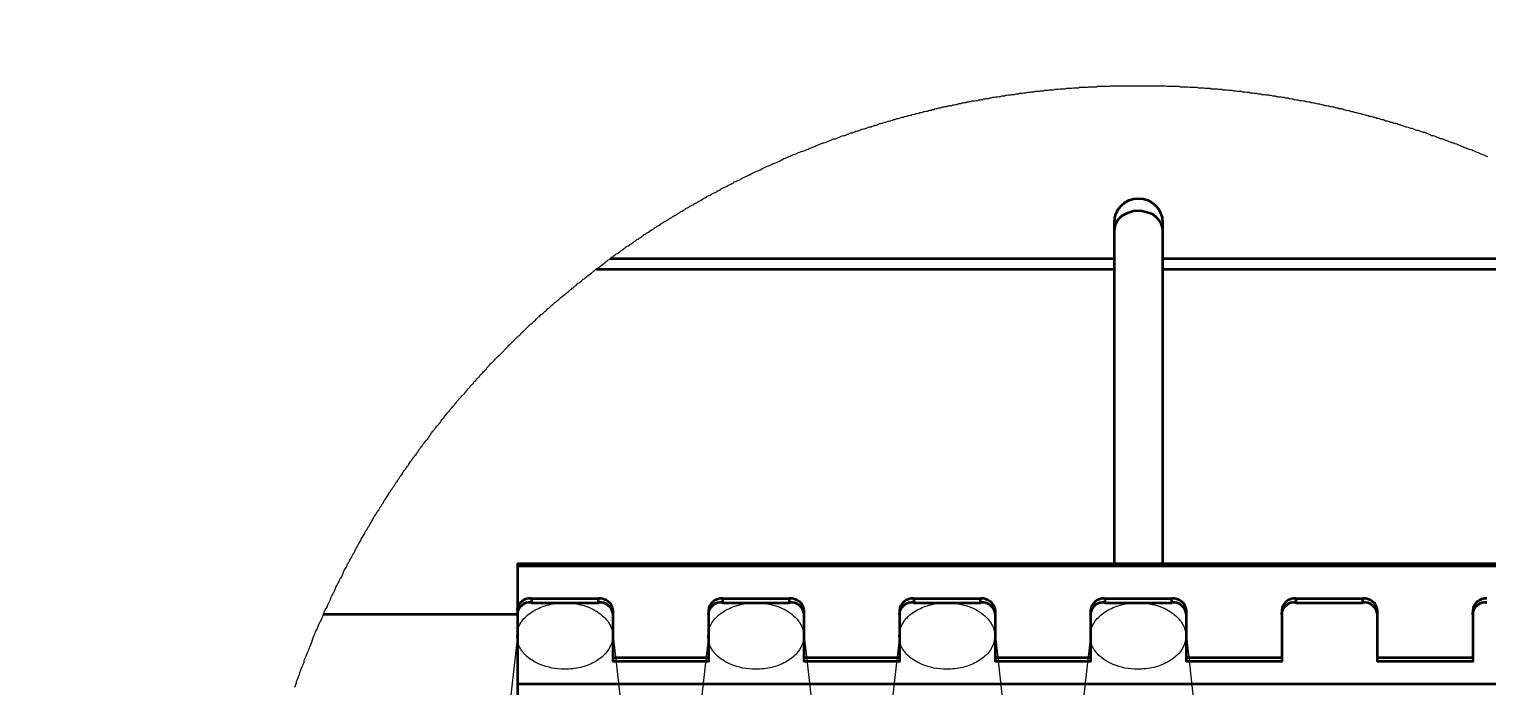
# Model space of a CAD drawing. Header units: feet. Extents: x -354 to 55127, y -297 to 4121.
# Drawn here: x 83.66 to 98.82, y 44.01 to 50.85 of the extents above; entities that cross this region are included whole.
import ezdxf
from ezdxf.enums import TextEntityAlignment as Align

# ---------------------------------------------------------------- set-up
doc = ezdxf.new("R2018")
doc.units = ezdxf.units.FT
doc.header["$MEASUREMENT"] = 0
for name, color, linetype in [('G-ANNO-TEXT', 1, 'Continuous'), ('G-TEXT', 7, 'Continuous'), ('PDF_0', 7, 'Continuous')]:
    doc.layers.add(name, color=color, linetype=linetype)
doc.layers.add('PDF_Fusibles', color=7, linetype='Continuous', true_color=0x636466)
doc.styles.get("Standard").update_dxf_attribs({"font": 'arial.ttf'})

# ---------------------------------------------------------------- blocks, each defined once
blk = doc.blocks.new('sub-title')
at = {"color": 153, "lineweight": 30, "flags": 106}
blk.add_attdef('SUB_TITLE', text='', height=0.1875, dxfattribs=at).set_placement((0, 0.1875), align=Align.MIDDLE_CENTER)

msp = doc.modelspace()

# ---------------------------------------------------------------- linework, layer by layer
at = {"layer": 'PDF_0', "lineweight": 18}
msp.add_lwpolyline([(86.427, 44.002), (86.432, 44.018), (86.438, 44.029), (86.443, 44.045), (86.443, 44.055), (86.448, 44.071), (86.459, 44.092), (86.464, 44.108), (86.469, 44.118), (86.475, 44.134), (86.48, 44.145), (86.48, 44.155), (86.485, 44.171), (86.49, 44.182), (86.496, 44.197), (86.501, 44.208), (86.506, 44.224), (86.517, 44.245), (86.522, 44.261), (86.522, 44.271), (86.527, 44.287), (86.538, 44.308), (86.543, 44.324), (86.548, 44.334), (86.554, 44.35), (86.564, 44.371), (86.569, 44.387), (86.575, 44.398), (86.58, 44.414), (86.591, 44.435), (86.596, 44.45), (86.601, 44.461), (86.606, 44.477), (86.606, 44.487), (86.612, 44.498), (86.617, 44.514), (86.622, 44.524), (86.627, 44.54), (86.638, 44.561), (86.643, 44.577), (86.654, 44.598), (86.664, 44.624), (86.67, 44.635), (86.675, 44.651), (86.68, 44.661), (86.685, 44.677), (86.696, 44.688), (86.701, 44.698), (86.707, 44.714), (86.717, 44.735), (86.722, 44.751), (86.728, 44.761), (86.728, 44.767), (86.733, 44.783), (86.743, 44.804), (86.759, 44.83), (86.765, 44.84), (86.77, 44.856), (86.78, 44.877), (86.786, 44.893), (86.796, 44.914), (86.801, 44.93), (86.812, 44.951), (86.822, 44.967), (86.833, 44.988), (86.838, 45.004), (86.849, 45.025), (86.854, 45.041), (86.865, 45.062), (86.875, 45.078), (86.886, 45.099), (86.891, 45.115), (86.902, 45.136), (86.912, 45.146), (86.917, 45.162), (86.928, 45.183), (86.933, 45.199), (86.944, 45.22), (86.96, 45.246), (86.97, 45.267), (86.975, 45.283), (86.986, 45.294), (86.996, 45.315), (87.002, 45.331), (87.007, 45.341), (87.018, 45.352), (87.023, 45.368), (87.033, 45.389), (87.044, 45.399), (87.049, 45.415), (87.065, 45.447), (87.075, 45.462), (87.091, 45.494), (87.102, 45.51), (87.118, 45.542), (87.128, 45.557), (87.139, 45.578), (87.149, 45.589), (87.155, 45.605), (87.165, 45.626), (87.176, 45.636), (87.181, 45.652), (87.186, 45.663), (87.197, 45.673), (87.207, 45.694), (87.218, 45.71), (87.234, 45.742), (87.244, 45.758), (87.255, 45.779), (87.271, 45.8), (87.276, 45.816), (87.286, 45.826), (87.292, 45.837), (87.302, 45.847), (87.307, 45.858), (87.313, 45.874), (87.323, 45.884), (87.334, 45.905), (87.344, 45.916), (87.35, 45.926), (87.355, 45.942), (87.365, 45.953), (87.371, 45.963), (87.381, 45.974), (87.392, 45.995), (87.402, 46.011), (87.408, 46.021), (87.418, 46.032), (87.429, 46.053), (87.439, 46.063), (87.444, 46.079), (87.455, 46.09), (87.466, 46.111), (87.476, 46.121), (87.481, 46.132), (87.492, 46.142), (87.497, 46.158), (87.508, 46.169), (87.518, 46.19), (87.529, 46.2), (87.534, 46.211), (87.545, 46.221), (87.55, 46.237), (87.56, 46.248), (87.566, 46.258), (87.576, 46.269), (87.581, 46.279), (87.592, 46.29), (87.597, 46.301), (87.608, 46.311), (87.613, 46.322), (87.624, 46.337), (87.629, 46.348), (87.639, 46.359), (87.645, 46.369), (87.655, 46.38), (87.661, 46.39), (87.671, 46.401), (87.676, 46.411), (87.687, 46.422), (87.692, 46.432), (87.703, 46.443), (87.708, 46.459), (87.719, 46.469), (87.724, 46.48), (87.734, 46.49), (87.74, 46.501), (87.75, 46.511), (87.755, 46.522), (87.766, 46.532), (87.771, 46.543), (87.782, 46.554), (87.787, 46.564), (87.808, 46.585), (87.813, 46.596), (87.824, 46.606), (87.829, 46.622), (87.84, 46.633), (87.845, 46.643), (87.856, 46.654), (87.861, 46.664), (87.882, 46.685), (87.887, 46.696), (87.898, 46.706), (87.903, 46.717), (87.924, 46.738), (87.929, 46.749), (87.94, 46.759), (87.945, 46.77), (87.966, 46.791), (87.972, 46.801), (87.982, 46.812), (87.987, 46.822), (88.008, 46.843), (88.014, 46.854), (88.035, 46.875), (88.04, 46.886), (88.061, 46.907), (88.066, 46.917), (88.087, 46.938), (88.093, 46.949), (88.103, 46.959), (88.109, 46.97), (88.13, 46.991), (88.135, 47.002), (88.156, 47.023), (88.161, 47.033), (88.172, 47.038), (88.193, 47.06), (88.198, 47.07), (88.219, 47.091), (88.225, 47.102), (88.246, 47.123), (88.251, 47.133), (88.283, 47.165), (88.288, 47.176), (88.298, 47.186), (88.309, 47.191), (88.314, 47.202), (88.346, 47.233), (88.351, 47.244), (88.383, 47.276), (88.388, 47.286), (88.398, 47.291), (88.42, 47.313), (88.425, 47.323), (88.456, 47.355), (88.462, 47.365), (88.472, 47.376), (88.483, 47.381), (88.504, 47.402), (88.509, 47.413), (88.541, 47.444), (88.551, 47.45), (88.557, 47.46), (88.646, 47.55), (88.651, 47.56), (88.662, 47.566), (88.752, 47.655), (88.762, 47.66), (88.773, 47.671), (88.778, 47.682), (88.789, 47.692), (88.799, 47.697), (88.878, 47.776), (88.889, 47.782), (88.92, 47.813), (88.931, 47.819), (88.936, 47.829), (88.957, 47.85), (88.968, 47.855), (88.989, 47.877), (88.999, 47.882), (89.031, 47.913), (89.042, 47.919), (89.052, 47.929), (89.057, 47.94), (89.068, 47.945), (89.1, 47.977), (89.11, 47.982), (89.131, 48.003), (89.142, 48.008), (89.163, 48.029), (89.173, 48.035), (89.194, 48.056), (89.205, 48.061), (89.226, 48.082), (89.237, 48.087), (89.258, 48.108), (89.268, 48.114), (89.289, 48.135), (89.3, 48.14), (89.31, 48.151), (89.321, 48.156), (89.342, 48.177), (89.353, 48.182), (89.363, 48.193), (89.368, 48.203), (89.384, 48.209), (89.395, 48.219), (89.405, 48.224), (89.426, 48.245), (89.437, 48.251), (89.447, 48.261), (89.458, 48.267), (89.479, 48.288), (89.49, 48.293), (89.5, 48.303), (89.511, 48.309), (89.532, 48.33), (89.542, 48.335), (89.553, 48.346), (89.563, 48.351), (89.563, 48.356), (89.574, 48.361), (89.59, 48.372), (89.6, 48.377), (89.611, 48.388), (89.621, 48.393), (89.642, 48.414), (89.653, 48.419), (89.663, 48.43), (89.674, 48.435), (89.685, 48.446), (89.695, 48.451), (89.706, 48.462), (89.716, 48.467), (89.727, 48.477), (89.737, 48.483), (89.748, 48.493), (89.758, 48.498), (89.769, 48.509), (89.785, 48.514), (89.795, 48.525), (89.806, 48.53), (89.816, 48.541), (89.827, 48.546), (89.837, 48.556), (89.848, 48.562), (89.859, 48.572), (89.869, 48.578), (89.88, 48.588), (89.895, 48.593), (89.906, 48.599), (89.916, 48.609), (89.927, 48.614), (89.938, 48.625), (89.948, 48.63), (89.959, 48.641), (89.969, 48.646), (89.985, 48.657), (89.996, 48.662), (90.006, 48.672), (90.027, 48.683), (90.038, 48.694), (90.048, 48.699), (90.059, 48.709), (90.075, 48.715), (90.085, 48.725), (90.106, 48.736), (90.117, 48.746), (90.127, 48.751), (90.143, 48.762), (90.164, 48.773), (90.175, 48.783), (90.185, 48.788), (90.196, 48.799), (90.212, 48.804), (90.222, 48.809), (90.233, 48.82), (90.243, 48.825), (90.254, 48.836), (90.264, 48.841), (90.28, 48.846), (90.291, 48.857), (90.312, 48.867), (90.322, 48.878), (90.338, 48.883), (90.349, 48.889), (90.359, 48.899), (90.38, 48.91), (90.396, 48.92), (90.417, 48.931), (90.428, 48.941), (90.438, 48.947), (90.454, 48.952), (90.465, 48.962), (90.486, 48.973), (90.496, 48.983), (90.512, 48.989), (90.523, 48.994), (90.533, 49.005), (90.544, 49.01), (90.56, 49.015), (90.57, 49.02), (90.581, 49.031), (90.591, 49.036), (90.607, 49.041), (90.618, 49.052), (90.639, 49.062), (90.654, 49.068), (90.665, 49.078), (90.697, 49.094), (90.712, 49.105), (90.733, 49.115), (90.749, 49.12), (90.76, 49.131), (90.781, 49.142), (90.797, 49.147), (90.807, 49.152), (90.818, 49.163), (90.828, 49.168), (90.844, 49.173), (90.855, 49.178), (90.865, 49.189), (90.876, 49.194), (90.892, 49.2), (90.913, 49.21), (90.929, 49.221), (90.96, 49.236), (90.976, 49.242), (90.986, 49.247), (90.997, 49.258), (91.013, 49.263), (91.034, 49.273), (91.05, 49.279), (91.06, 49.284), (91.071, 49.294), (91.087, 49.3), (91.118, 49.315), (91.134, 49.321), (91.155, 49.331), (91.171, 49.342), (91.192, 49.352), (91.208, 49.358), (91.229, 49.368), (91.245, 49.373), (91.266, 49.384), (91.282, 49.395), (91.303, 49.405), (91.319, 49.41), (91.34, 49.421), (91.355, 49.426), (91.377, 49.437), (91.392, 49.442), (91.413, 49.453), (91.429, 49.458), (91.45, 49.468), (91.466, 49.474), (91.477, 49.479), (91.492, 49.489), (91.514, 49.5), (91.529, 49.505), (91.55, 49.516), (91.566, 49.521), (91.577, 49.526), (91.593, 49.532), (91.614, 49.542), (91.63, 49.547), (91.651, 49.558), (91.666, 49.563), (91.677, 49.568), (91.693, 49.574), (91.703, 49.579), (91.714, 49.579), (91.73, 49.584), (91.751, 49.595), (91.767, 49.6), (91.777, 49.605), (91.793, 49.611), (91.814, 49.621), (91.83, 49.626), (91.84, 49.632), (91.856, 49.637), (91.877, 49.648), (91.893, 49.653), (91.904, 49.658), (91.919, 49.663), (91.93, 49.663), (91.946, 49.669), (91.967, 49.679), (91.983, 49.684), (91.993, 49.69), (92.009, 49.695), (92.03, 49.706), (92.046, 49.706), (92.056, 49.711), (92.072, 49.716), (92.083, 49.721), (92.099, 49.727), (92.12, 49.737), (92.136, 49.742), (92.146, 49.742), (92.162, 49.748), (92.172, 49.753), (92.188, 49.758), (92.209, 49.769), (92.225, 49.769), (92.236, 49.774), (92.251, 49.779), (92.262, 49.785), (92.278, 49.79), (92.288, 49.79), (92.304, 49.795), (92.325, 49.806), (92.341, 49.811), (92.352, 49.811), (92.367, 49.816), (92.378, 49.821), (92.394, 49.827), (92.404, 49.832), (92.42, 49.832), (92.431, 49.837), (92.447, 49.843), (92.457, 49.848), (92.468, 49.848), (92.483, 49.853), (92.494, 49.858), (92.51, 49.864), (92.52, 49.864), (92.536, 49.869), (92.547, 49.874), (92.562, 49.879), (92.573, 49.879), (92.589, 49.885), (92.599, 49.89), (92.615, 49.895), (92.626, 49.895), (92.642, 49.901), (92.652, 49.906), (92.668, 49.906), (92.689, 49.916), (92.705, 49.916), (92.715, 49.922), (92.731, 49.927), (92.742, 49.932), (92.758, 49.932), (92.768, 49.937), (92.784, 49.943), (92.794, 49.943), (92.81, 49.948), (92.821, 49.953), (92.837, 49.953), (92.847, 49.959), (92.863, 49.964), (92.873, 49.964), (92.889, 49.969), (92.9, 49.969), (92.916, 49.974), (92.926, 49.98), (92.942, 49.98), (92.953, 49.985), (92.968, 49.99), (92.979, 49.99), (92.995, 49.995), (93.005, 49.995), (93.021, 50.001), (93.032, 50.006), (93.047, 50.006), (93.058, 50.011), (93.074, 50.011), (93.084, 50.017), (93.1, 50.022), (93.111, 50.022), (93.126, 50.027), (93.137, 50.027), (93.153, 50.032), (93.163, 50.038), (93.179, 50.038), (93.19, 50.043), (93.206, 50.043), (93.216, 50.048), (93.232, 50.048), (93.242, 50.053), (93.258, 50.053), (93.274, 50.059), (93.285, 50.059), (93.3, 50.064), (93.311, 50.064), (93.327, 50.069), (93.337, 50.074), (93.353, 50.074), (93.364, 50.08), (93.379, 50.08), (93.39, 50.085), (93.406, 50.085), (93.416, 50.09), (93.432, 50.09), (93.443, 50.096), (93.459, 50.096), (93.469, 50.101), (93.495, 50.101), (93.511, 50.106), (93.527, 50.106), (93.538, 50.111), (93.553, 50.111), (93.564, 50.117), (93.58, 50.117), (93.59, 50.122), (93.606, 50.122), (93.617, 50.127), (93.643, 50.127), (93.659, 50.132), (93.669, 50.132), (93.685, 50.138), (93.701, 50.138), (93.712, 50.143), (93.738, 50.143), (93.754, 50.148), (93.764, 50.148), (93.78, 50.154), (93.806, 50.154), (93.817, 50.159), (93.833, 50.159), (93.849, 50.164), (93.875, 50.164), (93.885, 50.169), (93.912, 50.169), (93.928, 50.175), (93.954, 50.175), (93.965, 50.18), (93.996, 50.18), (94.007, 50.185), (94.033, 50.185), (94.049, 50.19), (94.075, 50.19), (94.086, 50.196), (94.117, 50.196), (94.128, 50.201), (94.17, 50.201), (94.181, 50.206), (94.212, 50.206), (94.223, 50.212), (94.265, 50.212), (94.276, 50.217), (94.318, 50.217), (94.333, 50.222), (94.37, 50.222), (94.386, 50.227), (94.439, 50.227), (94.455, 50.233), (94.507, 50.233), (94.523, 50.238), (94.576, 50.238), (94.586, 50.243), (94.671, 50.243), (94.681, 50.248), (94.766, 50.248), (94.776, 50.254), (94.903, 50.254), (94.913, 50.259), (95.483, 50.259), (95.498, 50.254), (95.62, 50.254), (95.635, 50.248), (95.714, 50.248), (95.73, 50.243), (95.809, 50.243), (95.825, 50.238), (95.878, 50.238), (95.894, 50.233), (95.946, 50.233), (95.957, 50.227), (96.015, 50.227), (96.025, 50.222), (96.068, 50.222), (96.078, 50.217), (96.12, 50.217), (96.136, 50.212), (96.173, 50.212), (96.189, 50.206), (96.215, 50.206), (96.231, 50.201), (96.268, 50.201), (96.284, 50.196), (96.31, 50.196), (96.326, 50.19), (96.352, 50.19), (96.363, 50.185), (96.389, 50.185), (96.405, 50.18), (96.431, 50.18), (96.447, 50.175), (96.473, 50.175), (96.484, 50.169), (96.51, 50.169), (96.526, 50.164), (96.553, 50.164), (96.563, 50.159), (96.579, 50.159), (96.595, 50.154), (96.621, 50.154), (96.632, 50.148), (96.647, 50.148), (96.658, 50.143), (96.684, 50.143), (96.7, 50.138), (96.711, 50.138), (96.726, 50.132), (96.753, 50.132), (96.769, 50.127), (96.779, 50.127), (96.795, 50.122), (96.806, 50.122), (96.821, 50.117), (96.832, 50.117), (96.848, 50.111), (96.858, 50.111), (96.874, 50.106), (96.9, 50.106), (96.916, 50.101), (96.927, 50.101), (96.943, 50.096), (96.953, 50.096), (96.969, 50.09), (96.979, 50.09), (96.995, 50.085), (97.006, 50.085), (97.022, 50.08), (97.032, 50.08), (97.048, 50.074), (97.059, 50.074), (97.074, 50.069), (97.085, 50.069), (97.101, 50.064), (97.111, 50.064), (97.127, 50.059), (97.138, 50.053), (97.153, 50.053), (97.169, 50.048), (97.18, 50.048), (97.196, 50.043), (97.206, 50.043), (97.222, 50.038), (97.232, 50.038), (97.248, 50.032), (97.259, 50.027), (97.275, 50.027), (97.285, 50.022), (97.301, 50.022), (97.312, 50.017), (97.327, 50.017), (97.338, 50.011), (97.354, 50.006), (97.364, 50.006), (97.38, 50.001), (97.391, 50.001), (97.406, 49.995), (97.417, 49.99), (97.433, 49.99), (97.443, 49.985), (97.459, 49.98), (97.47, 49.98), (97.485, 49.974), (97.496, 49.974), (97.512, 49.969), (97.522, 49.964), (97.538, 49.964), (97.549, 49.959), (97.565, 49.953), (97.575, 49.953), (97.591, 49.948), (97.601, 49.943), (97.617, 49.943), (97.628, 49.937), (97.644, 49.932), (97.654, 49.932), (97.67, 49.927), (97.681, 49.922), (97.696, 49.922), (97.717, 49.911), (97.733, 49.906), (97.744, 49.906), (97.76, 49.901), (97.77, 49.895), (97.786, 49.895), (97.796, 49.89), (97.812, 49.885), (97.823, 49.879), (97.839, 49.879), (97.849, 49.874), (97.865, 49.869), (97.876, 49.869), (97.891, 49.864), (97.902, 49.858), (97.918, 49.853), (97.928, 49.853), (97.939, 49.848), (97.955, 49.843), (97.965, 49.837), (97.981, 49.832), (97.991, 49.832), (98.007, 49.827), (98.018, 49.821), (98.034, 49.816), (98.044, 49.816), (98.06, 49.811), (98.081, 49.8), (98.097, 49.795), (98.107, 49.795), (98.123, 49.79), (98.134, 49.785), (98.15, 49.779), (98.16, 49.774), (98.176, 49.774), (98.197, 49.764), (98.213, 49.758), (98.223, 49.753), (98.239, 49.748), (98.25, 49.742), (98.266, 49.742), (98.276, 49.737), (98.292, 49.732), (98.313, 49.721), (98.329, 49.716), (98.339, 49.711), (98.355, 49.711), (98.376, 49.7), (98.392, 49.695), (98.403, 49.69), (98.418, 49.684), (98.429, 49.679), (98.445, 49.674), (98.455, 49.669), (98.466, 49.669), (98.482, 49.663), (98.492, 49.658), (98.508, 49.653), (98.529, 49.642), (98.545, 49.637), (98.555, 49.632), (98.571, 49.626), (98.592, 49.616), (98.608, 49.611), (98.619, 49.605), (98.635, 49.6), (98.645, 49.6), (98.656, 49.595), (98.671, 49.59), (98.682, 49.584), (98.698, 49.579), (98.719, 49.568), (98.735, 49.563), (98.756, 49.553), (98.772, 49.547), (98.782, 49.542), (98.798, 49.537), (98.819, 49.526), (98.835, 49.521)], dxfattribs=at)
at = {"layer": 'PDF_0', "lineweight": 35}
for points in [[(94.95, 45.283), (94.95, 48.836, -0.998881), (95.451, 48.836), (95.451, 45.283)], [(98.824, 35.211), (99.52, 35.211, 0.408273), (99.673, 35.332), (99.673, 35.822), (100.664, 35.822), (100.664, 35.332, 0.408273), (100.817, 35.211), (101.507, 35.211, 0.408273), (101.66, 35.332), (101.66, 45.283), (88.741, 45.283), (88.741, 35.332, 0.408273), (88.889, 35.211), (89.584, 35.211, 0.408273), (89.737, 35.332), (89.737, 35.822), (90.728, 35.822), (90.728, 35.332, 0.408888), (90.876, 35.211), (91.572, 35.211, 0.40886), (91.724, 35.335)], [(90.875, 44.924, 0.408888), (90.728, 44.798), (90.728, 44.266), (89.737, 44.266), (89.737, 44.798, 0.408273), (89.585, 44.924)], [(92.862, 44.924, 0.408273), (92.715, 44.798), (92.715, 44.266), (91.724, 44.266), (91.724, 44.798, 0.408888), (91.572, 44.924)], [(94.849, 44.924, 0.408888), (94.702, 44.798), (94.702, 44.266), (93.712, 44.266), (93.712, 44.798, 0.408273), (93.559, 44.924)], [(96.836, 44.924, 0.408273), (96.69, 44.798), (96.69, 44.266), (95.699, 44.266), (95.699, 44.798, 0.408273), (95.547, 44.924)], [(98.824, 44.924, 0.408496), (98.677, 44.798), (98.677, 44.266), (97.686, 44.266), (97.686, 44.798, 0.408273), (97.534, 44.924)]]:
    msp.add_lwpolyline(points, format="xyb", dxfattribs=at)
at = {"layer": 'PDF_0', "color": 8, "lineweight": 35, "true_color": 0x7f7f7f}
for points in [[(94.95, 48.757), (94.961, 48.815), (94.987, 48.862), (95.029, 48.904), (95.087, 48.936), (95.15, 48.957), (95.219, 48.962), (95.282, 48.947), (95.346, 48.925), (95.393, 48.883), (95.43, 48.836), (95.446, 48.783), (95.451, 48.757)], [(89.563, 48.351), (94.95, 48.351)], [(95.451, 48.351), (100.838, 48.351)], [(86.728, 44.761), (88.741, 44.761)]]:
    msp.add_lwpolyline(points, dxfattribs=at)
at = {"layer": 'PDF_0', "lineweight": 35}
for points in [[(89.706, 48.462), (94.95, 48.462)], [(95.451, 48.462), (100.695, 48.462)], [(88.741, 45.262), (101.66, 45.262)], [(89.737, 44.308), (90.728, 44.308)], [(91.724, 44.308), (92.715, 44.308)], [(93.712, 44.308), (94.702, 44.308)], [(95.699, 44.308), (96.69, 44.308)], [(97.686, 44.308), (98.677, 44.308)], [(88.741, 44.034), (101.66, 44.034)]]:
    msp.add_lwpolyline(points, dxfattribs=at)
for points in [[(89.584, 44.92), (88.889, 44.92), (88.889, 44.877), (89.584, 44.877)], [(91.572, 44.92), (90.876, 44.92), (90.876, 44.877), (91.572, 44.877)], [(93.559, 44.92), (92.863, 44.92), (92.863, 44.877), (93.559, 44.877)], [(95.546, 44.92), (94.85, 44.92), (94.85, 44.877), (95.546, 44.877)], [(97.533, 44.92), (96.837, 44.92), (96.837, 44.877), (97.533, 44.877)]]:
    msp.add_lwpolyline(points, close=True, dxfattribs=at)
for centre, start, end in [((88.875, 44.785), 84.9024, 173.7378), ((88.875, 44.743), 84.9024, 173.7378), ((89.598, 44.743), 6.2622, 95.0976), ((90.863, 44.743), 84.8419, 173.7982), ((91.585, 44.743), 6.1853, 95.1416), ((92.85, 44.743), 84.9024, 173.7378), ((93.572, 44.743), 6.2622, 95.0976), ((94.837, 44.743), 84.8419, 173.7982), ((95.559, 44.743), 6.2622, 95.0976), ((96.824, 44.743), 84.9024, 173.7378), ((97.546, 44.743), 6.2622, 95.0976), ((98.811, 44.743), 84.8804, 173.7597)]:
    msp.add_arc(centre, 0.14, start, end, dxfattribs=at)
at = {"layer": 'PDF_Fusibles', "color": 7, "lineweight": 5}
for points in [[(88.741, 44.53), (88.662, 43.828)], [(89.737, 44.53), (89.816, 43.828)], [(90.728, 44.53), (90.649, 43.828)], [(91.724, 44.53), (91.803, 43.828)], [(92.715, 44.53), (92.636, 43.828)], [(93.712, 44.53), (93.791, 43.828)], [(94.702, 44.53), (94.623, 43.828)], [(95.699, 44.53), (95.778, 43.828)]]:
    msp.add_lwpolyline(points, dxfattribs=at)
for points, knots in [([(88.736, 44.532), (88.736, 44.564), (88.742, 44.594), (88.767, 44.657), (88.786, 44.687), (88.842, 44.75), (88.882, 44.78), (88.97, 44.828), (89.018, 44.846), (89.122, 44.871), (89.178, 44.877), (89.234, 44.877)], [0, 0, 0, 0, 0.303791, 0.303791, 0.645968, 0.645968, 1.113548, 1.113548, 1.599817, 1.599817, 2.132749, 2.132749, 2.132749, 2.132749]), ([(89.234, 44.877), (89.328, 44.877), (89.416, 44.859), (89.551, 44.803), (89.603, 44.769), (89.67, 44.703), (89.693, 44.672), (89.716, 44.621), (89.722, 44.604), (89.73, 44.568), (89.732, 44.55), (89.732, 44.532)], [0, 0, 0, 0, 0.903183, 0.903183, 1.628517, 1.628517, 2.116477, 2.116477, 2.349539, 2.349539, 2.583162, 2.583162, 2.583162, 2.583162]), ([(90.723, 44.532), (90.723, 44.564), (90.729, 44.594), (90.754, 44.657), (90.773, 44.687), (90.829, 44.75), (90.869, 44.78), (90.957, 44.828), (91.005, 44.846), (91.109, 44.871), (91.165, 44.877), (91.221, 44.877)], [0, 0, 0, 0, 0.303791, 0.303791, 0.645968, 0.645968, 1.113548, 1.113548, 1.599817, 1.599817, 2.132749, 2.132749, 2.132749, 2.132749]), ([(91.221, 44.877), (91.315, 44.877), (91.403, 44.859), (91.538, 44.803), (91.59, 44.769), (91.657, 44.703), (91.68, 44.672), (91.703, 44.621), (91.709, 44.604), (91.717, 44.568), (91.719, 44.55), (91.719, 44.532)], [0, 0, 0, 0, 0.903183, 0.903183, 1.628517, 1.628517, 2.116477, 2.116477, 2.349539, 2.349539, 2.583162, 2.583162, 2.583162, 2.583162]), ([(92.71, 44.532), (92.71, 44.564), (92.716, 44.594), (92.741, 44.657), (92.761, 44.687), (92.817, 44.75), (92.857, 44.78), (92.944, 44.828), (92.992, 44.846), (93.096, 44.871), (93.152, 44.877), (93.208, 44.877)], [0, 0, 0, 0, 0.303791, 0.303791, 0.645968, 0.645968, 1.113548, 1.113548, 1.599817, 1.599817, 2.132749, 2.132749, 2.132749, 2.132749]), ([(93.208, 44.877), (93.302, 44.877), (93.39, 44.859), (93.525, 44.803), (93.577, 44.769), (93.644, 44.703), (93.667, 44.672), (93.69, 44.621), (93.696, 44.604), (93.704, 44.568), (93.706, 44.55), (93.706, 44.532)], [0, 0, 0, 0, 0.903183, 0.903183, 1.628517, 1.628517, 2.116477, 2.116477, 2.349539, 2.349539, 2.583162, 2.583162, 2.583162, 2.583162]), ([(94.697, 44.532), (94.697, 44.564), (94.703, 44.594), (94.728, 44.657), (94.748, 44.687), (94.804, 44.75), (94.844, 44.78), (94.931, 44.828), (94.98, 44.846), (95.083, 44.871), (95.139, 44.877), (95.195, 44.877)], [0, 0, 0, 0, 0.303791, 0.303791, 0.645968, 0.645968, 1.113548, 1.113548, 1.599817, 1.599817, 2.132749, 2.132749, 2.132749, 2.132749]), ([(95.195, 44.877), (95.289, 44.877), (95.377, 44.859), (95.512, 44.803), (95.564, 44.769), (95.631, 44.703), (95.654, 44.672), (95.677, 44.621), (95.683, 44.604), (95.691, 44.568), (95.693, 44.55), (95.693, 44.532)], [0, 0, 0, 0, 0.903183, 0.903183, 1.628517, 1.628517, 2.116477, 2.116477, 2.349539, 2.349539, 2.583162, 2.583162, 2.583162, 2.583162]), ([(89.234, 44.187), (89.14, 44.187), (89.052, 44.205), (88.917, 44.261), (88.865, 44.295), (88.798, 44.362), (88.775, 44.393), (88.752, 44.443), (88.746, 44.461), (88.738, 44.496), (88.736, 44.514), (88.736, 44.532)], [0, 0, 0, 0, 0.903183, 0.903183, 1.628517, 1.628517, 2.116477, 2.116477, 2.349539, 2.349539, 2.583162, 2.583162, 2.583162, 2.583162]), ([(89.732, 44.532), (89.732, 44.501), (89.726, 44.47), (89.701, 44.407), (89.682, 44.377), (89.625, 44.315), (89.586, 44.285), (89.498, 44.237), (89.45, 44.219), (89.346, 44.193), (89.29, 44.187), (89.234, 44.187)], [0, 0, 0, 0, 0.303791, 0.303791, 0.645968, 0.645968, 1.113548, 1.113548, 1.599817, 1.599817, 2.132749, 2.132749, 2.132749, 2.132749]), ([(91.221, 44.187), (91.127, 44.187), (91.039, 44.205), (90.904, 44.261), (90.852, 44.295), (90.785, 44.362), (90.762, 44.393), (90.739, 44.443), (90.733, 44.461), (90.725, 44.496), (90.723, 44.514), (90.723, 44.532)], [0, 0, 0, 0, 0.903183, 0.903183, 1.628517, 1.628517, 2.116477, 2.116477, 2.349539, 2.349539, 2.583162, 2.583162, 2.583162, 2.583162]), ([(91.719, 44.532), (91.719, 44.501), (91.713, 44.47), (91.688, 44.407), (91.669, 44.377), (91.613, 44.315), (91.573, 44.285), (91.485, 44.237), (91.437, 44.219), (91.333, 44.193), (91.277, 44.187), (91.221, 44.187)], [0, 0, 0, 0, 0.303791, 0.303791, 0.645968, 0.645968, 1.113548, 1.113548, 1.599817, 1.599817, 2.132749, 2.132749, 2.132749, 2.132749]), ([(93.208, 44.187), (93.114, 44.187), (93.026, 44.205), (92.891, 44.261), (92.839, 44.295), (92.772, 44.362), (92.749, 44.393), (92.726, 44.443), (92.72, 44.461), (92.712, 44.496), (92.71, 44.514), (92.71, 44.532)], [0, 0, 0, 0, 0.903183, 0.903183, 1.628517, 1.628517, 2.116477, 2.116477, 2.349539, 2.349539, 2.583162, 2.583162, 2.583162, 2.583162]), ([(93.706, 44.532), (93.706, 44.501), (93.7, 44.47), (93.675, 44.407), (93.656, 44.377), (93.6, 44.315), (93.56, 44.285), (93.472, 44.237), (93.424, 44.219), (93.32, 44.193), (93.264, 44.187), (93.208, 44.187)], [0, 0, 0, 0, 0.303791, 0.303791, 0.645968, 0.645968, 1.113548, 1.113548, 1.599817, 1.599817, 2.132749, 2.132749, 2.132749, 2.132749]), ([(95.195, 44.187), (95.101, 44.187), (95.014, 44.205), (94.878, 44.261), (94.827, 44.295), (94.759, 44.362), (94.737, 44.393), (94.713, 44.443), (94.707, 44.461), (94.699, 44.496), (94.697, 44.514), (94.697, 44.532)], [0, 0, 0, 0, 0.903183, 0.903183, 1.628517, 1.628517, 2.116477, 2.116477, 2.349539, 2.349539, 2.583162, 2.583162, 2.583162, 2.583162]), ([(95.693, 44.532), (95.693, 44.501), (95.687, 44.47), (95.663, 44.407), (95.643, 44.377), (95.587, 44.315), (95.547, 44.285), (95.459, 44.237), (95.411, 44.219), (95.307, 44.193), (95.251, 44.187), (95.195, 44.187)], [0, 0, 0, 0, 0.303791, 0.303791, 0.645968, 0.645968, 1.113548, 1.113548, 1.599817, 1.599817, 2.132749, 2.132749, 2.132749, 2.132749])]:
    msp.add_open_spline(points, degree=3, knots=knots, dxfattribs=at)

# ---------------------------------------------------------------- block references
at = {"layer": 'G-TEXT'}
ref = msp.add_blockref('sub-title', (-251.219, 104.638), dxfattribs=dict(at, xscale=5.485316049832718, yscale=5.485316049832718, zscale=5.485316049832718))
lines = msp.add_mtext('{\\LTYPICAL 54-MODULE SHORT TRACKER  WIRING DETAIL}', dxfattribs={"layer": 'G-ANNO-TEXT', "insert": (-221.258, 117.134), "char_height": 92.11239, "attachment_point": 1})
ref.add_attrib('SUB_TITLE', '', (-221.258, 117.134), dxfattribs={"flags": 104}).embed_mtext(lines)

doc.saveas('drawing.dxf')
